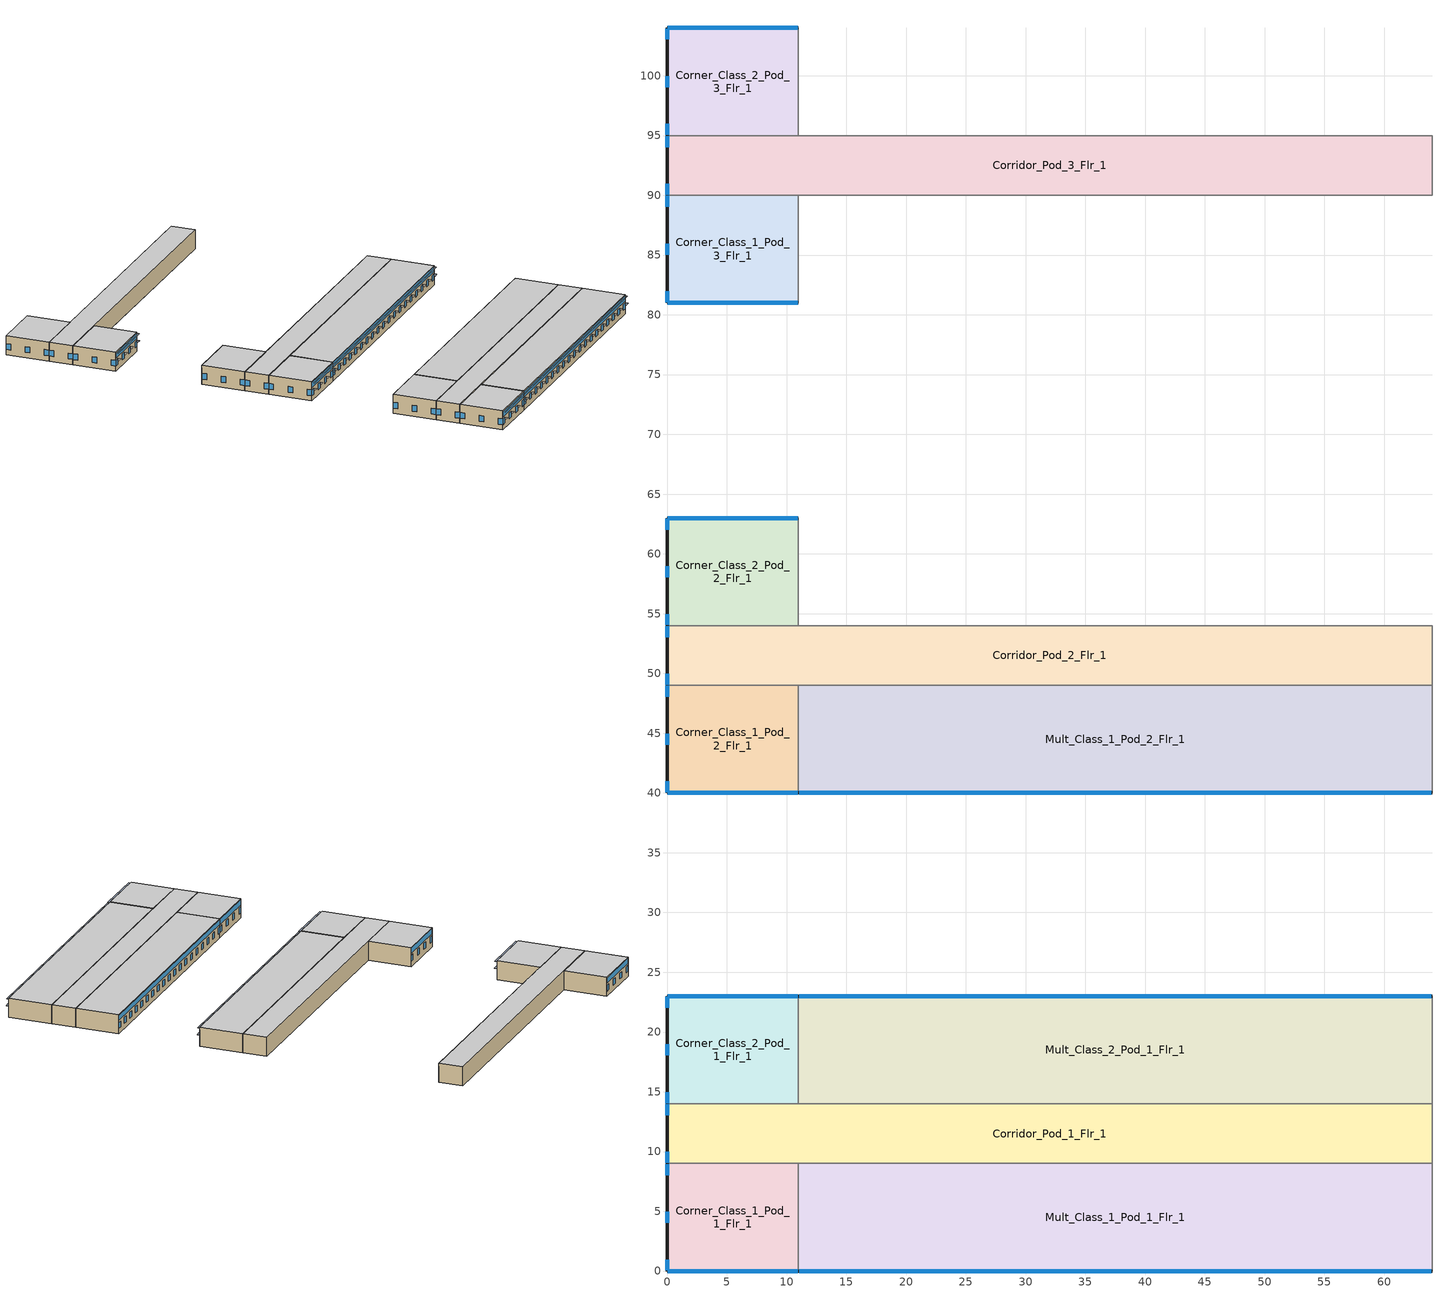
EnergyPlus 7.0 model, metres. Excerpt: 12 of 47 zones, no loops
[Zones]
Corner_Class_1_Pod_1_Flr_1
 floor ground (Unheated - 8in Slab with Carpet_NR_Ext-slab): 0,9 11,9 11,0 0,0 z0
 wall outside (Mass_R-11.4 ci_Ext-wall): 0,9 0,0 11,0 z0:4
 wall to Mult_Class_1_Pod_1_Flr_1 (Standard_Int-Wall): 11,0 11,9 z0:4
 wall to Corridor_Pod_1_Flr_1 (Standard_Int-Wall): 11,9 0,9 z0:4
 window (std_window_UValue_3.237_SHGC_0.390_VT_0.495): 0.05,0 0.96,0 / 3.38,0 4.29,0 / 6.71,0 7.62,0 / 10.04,0 10.95,0 z1.1:2.32
 window (daylight_window_UValue_3.237_SHGC_0.390_VT_0.495): 0.05,0 10.95,0 z2.79:3.8
 window (std_window_UValue_3.237_SHGC_0.390_VT_0.495_west): 0,8.95 0,8.04 / 0,4.96 0,4.04 / 0,0.96 0,0.05 z1.1:2.32
 ceiling to Corner_Class_1_Pod_1_Flr_2 (INT-FLOOR-UNDERSIDE): 0,0 11,0 11,9 0,9 z4
Mult_Class_1_Pod_1_Flr_1
 floor ground (Unheated - 8in Slab with Carpet_NR_Ext-slab): 11,9 64,9 64,0 11,0 z0
 wall outside (Mass_R-11.4 ci_Ext-wall): 11,0 64,0 z0:4
 wall to Lobby_Flr_1 (Standard_Int-Wall): 64,0 64,9 z0:4
 wall to Corridor_Pod_1_Flr_1 (Standard_Int-Wall): 64,9 11,9 z0:4
 window (std_window_UValue_3.237_SHGC_0.390_VT_0.495): 11.05,0 11.96,0 / 13.94,0 14.85,0 / 16.83,0 17.74,0 / 19.71,0 20.63,0 / 22.6,0 23.52,0 / 25.49,0 26.4,0 / 28.38,0 29.29,0 / 31.27,0 32.18,0 / 34.15,0 35.07,0 / 37.04,0 37.96,0 / 39.93,0 40.85,0 / 42.82,0 43.73,0 / 45.71,0 46.62,0 / 48.6,0 49.51,0 / 51.48,0 52.4,0 / 54.37,0 55.29,0 / 57.26,0 58.17,0 / 60.15,0 61.06,0 / 63.04,0 63.95,0 z1.1:2.32
 window (daylight_window_UValue_3.237_SHGC_0.390_VT_0.495): 11.05,0 63.95,0 z2.8:3.8
 ceiling to Mult_Class_1_Pod_1_Flr_2 (INT-FLOOR-UNDERSIDE): 11,0 64,0 64,9 11,9 z4
Corridor_Pod_1_Flr_1
 floor ground (Unheated - 8in Slab with Carpet_NR_Ext-slab): 0,14 64,14 64,9 0,9 z0
 wall outside (Mass_R-11.4 ci_Ext-wall): 0,14 0,9 z0:4
 wall to Lobby_Flr_1 (Standard_Int-Wall): 64,9 64,14 z0:4
 wall to Mult_Class_2_Pod_1_Flr_1 (Standard_Int-Wall): 64,14 11,14 z0:4
 wall to Corner_Class_2_Pod_1_Flr_1 (Standard_Int-Wall): 11,14 0,14 z0:4
 window (std_window_UValue_3.237_SHGC_0.390_VT_0.495_west): 0,13.95 0,13.04 / 0,9.96 0,9.05 z1.1:2.32
 ceiling to Corridor_Pod_1_Flr_2 (INT-FLOOR-UNDERSIDE): 0,9 64,9 64,14 0,14 z4
Corner_Class_2_Pod_1_Flr_1
 floor ground (Unheated - 8in Slab with Carpet_NR_Ext-slab): 0,23 11,23 11,14 0,14 z0
 wall outside (Mass_R-11.4 ci_Ext-wall): 11,23 0,23 0,14 z0:4
 wall to Mult_Class_2_Pod_1_Flr_1 (Standard_Int-Wall): 11,14 11,23 z0:4
 window (std_window_UValue_3.237_SHGC_0.490_VT_0.622): 10.95,23 10.04,23 / 7.62,23 6.71,23 / 4.29,23 3.38,23 / 0.96,23 0.05,23 z1.1:2.32
 window (daylight_window_UValue_3.237_SHGC_0.490_VT_0.622): 10.95,23 0.05,23 z2.79:3.8
 window (std_window_UValue_3.237_SHGC_0.390_VT_0.495_west): 0,22.95 0,22.04 / 0,18.96 0,18.04 / 0,14.96 0,14.05 z1.1:2.32
 ceiling to Corner_Class_2_Pod_1_Flr_2 (INT-FLOOR-UNDERSIDE): 0,14 11,14 11,23 0,23 z4
Mult_Class_2_Pod_1_Flr_1
 floor ground (Unheated - 8in Slab with Carpet_NR_Ext-slab): 11,23 64,23 64,14 11,14 z0
 wall outside (Mass_R-11.4 ci_Ext-wall): 64,23 11,23 z0:4
 wall to Main_Corridor_Flr_1 (Standard_Int-Wall): 64,14 64,23 z0:4
 window (std_window_UValue_3.237_SHGC_0.490_VT_0.622): 63.95,23 63.04,23 / 61.06,23 60.15,23 / 58.17,23 57.26,23 / 55.29,23 54.37,23 / 52.4,23 51.48,23 / 49.51,23 48.6,23 / 46.62,23 45.71,23 / 43.73,23 42.82,23 / 40.85,23 39.93,23 / 37.96,23 37.04,23 / 35.07,23 34.15,23 / 32.18,23 31.27,23 / 29.29,23 28.38,23 / 26.4,23 25.49,23 / 23.52,23 22.6,23 / 20.63,23 19.71,23 / 17.74,23 16.83,23 / 14.85,23 13.94,23 / 11.96,23 11.05,23 z1.1:2.32
 window (daylight_window_UValue_3.237_SHGC_0.490_VT_0.622): 63.95,23 11.05,23 z2.8:3.8
 ceiling to Mult_Class_2_Pod_1_Flr_2 (INT-FLOOR-UNDERSIDE): 11,14 64,14 64,23 11,23 z4
Corner_Class_1_Pod_2_Flr_1
 floor ground (Unheated - 8in Slab with Carpet_NR_Ext-slab): 0,49 11,49 11,40 0,40 z0
 wall outside (Mass_R-11.4 ci_Ext-wall): 0,49 0,40 11,40 z0:4
 wall to Mult_Class_1_Pod_2_Flr_1 (Standard_Int-Wall): 11,40 11,49 z0:4
 wall to Corridor_Pod_2_Flr_1 (Standard_Int-Wall): 11,49 0,49 z0:4
 window (std_window_UValue_3.237_SHGC_0.390_VT_0.495): 0.05,40 0.96,40 / 3.38,40 4.29,40 / 6.71,40 7.62,40 / 10.04,40 10.95,40 z1.1:2.32
 window (daylight_window_UValue_3.237_SHGC_0.390_VT_0.495): 0.05,40 10.95,40 z2.79:3.8
 window (std_window_UValue_3.237_SHGC_0.390_VT_0.495_west): 0,48.95 0,48.04 / 0,44.96 0,44.04 / 0,40.96 0,40.05 z1.1:2.32
 ceiling to Corner_Class_1_Pod_2_Flr_2 (INT-FLOOR-UNDERSIDE): 0,40 11,40 11,49 0,49 z4
Mult_Class_1_Pod_2_Flr_1
 floor ground (Unheated - 8in Slab with Carpet_NR_Ext-slab): 11,49 64,49 64,40 11,40 z0
 wall outside (Mass_R-11.4 ci_Ext-wall): 11,40 64,40 z0:4
 wall to Main_Corridor_Flr_1 (Standard_Int-Wall): 64,40 64,49 z0:4
 wall to Corridor_Pod_2_Flr_1 (Standard_Int-Wall): 64,49 11,49 z0:4
 window (std_window_UValue_3.237_SHGC_0.390_VT_0.495): 11.05,40 11.96,40 / 13.94,40 14.85,40 / 16.83,40 17.74,40 / 19.71,40 20.63,40 / 22.6,40 23.52,40 / 25.49,40 26.4,40 / 28.38,40 29.29,40 / 31.27,40 32.18,40 / 34.15,40 35.07,40 / 37.04,40 37.96,40 / 39.93,40 40.85,40 / 42.82,40 43.73,40 / 45.71,40 46.62,40 / 48.6,40 49.51,40 / 51.48,40 52.4,40 / 54.37,40 55.29,40 / 57.26,40 58.17,40 / 60.15,40 61.06,40 / 63.04,40 63.95,40 z1.1:2.32
 window (daylight_window_UValue_3.237_SHGC_0.390_VT_0.495): 11.05,40 63.95,40 z2.8:3.8
 ceiling to Mult_Class_1_Pod_2_Flr_2 (INT-FLOOR-UNDERSIDE): 11,40 64,40 64,49 11,49 z4
Corridor_Pod_2_Flr_1
 floor ground (Unheated - 8in Slab with Carpet_NR_Ext-slab): 0,54 64,54 64,49 0,49 z0
 wall outside (Mass_R-11.4 ci_Ext-wall): 0,54 0,49 z0:4
 wall to Main_Corridor_Flr_1 (Standard_Int-Wall): 64,49 64,54 z0:4
 wall to Mult_Class_2_Pod_2_Flr_1 (Standard_Int-Wall): 64,54 11,54 z0:4
 wall to Corner_Class_2_Pod_2_Flr_1 (Standard_Int-Wall): 11,54 0,54 z0:4
 window (std_window_UValue_3.237_SHGC_0.390_VT_0.495_west): 0,53.95 0,53.04 / 0,49.96 0,49.05 z1.1:2.32
 ceiling to Corridor_Pod_2_Flr_2 (INT-FLOOR-UNDERSIDE): 0,49 64,49 64,54 0,54 z4
Corner_Class_2_Pod_2_Flr_1
 floor ground (Unheated - 8in Slab with Carpet_NR_Ext-slab): 0,63 11,63 11,54 0,54 z0
 wall outside (Mass_R-11.4 ci_Ext-wall): 11,63 0,63 0,54 z0:4
 wall to Mult_Class_2_Pod_2_Flr_1 (Standard_Int-Wall): 11,54 11,63 z0:4
 window (std_window_UValue_3.237_SHGC_0.490_VT_0.622): 10.95,63 10.04,63 / 7.62,63 6.71,63 / 4.29,63 3.38,63 / 0.96,63 0.05,63 z1.1:2.32
 window (daylight_window_UValue_3.237_SHGC_0.490_VT_0.622): 10.95,63 0.05,63 z2.79:3.8
 window (std_window_UValue_3.237_SHGC_0.390_VT_0.495_west): 0,62.95 0,62.04 / 0,58.96 0,58.04 / 0,54.96 0,54.05 z1.1:2.32
 ceiling to Corner_Class_2_Pod_2_Flr_2 (INT-FLOOR-UNDERSIDE): 0,54 11,54 11,63 0,63 z4
Corner_Class_1_Pod_3_Flr_1
 floor ground (Unheated - 8in Slab with Carpet_NR_Ext-slab): 0,90 11,90 11,81 0,81 z0
 wall outside (Mass_R-11.4 ci_Ext-wall): 0,90 0,81 11,81 z0:4
 wall to Mult_Class_1_Pod_3_Flr_1 (Standard_Int-Wall): 11,81 11,90 z0:4
 wall to Corridor_Pod_3_Flr_1 (Standard_Int-Wall): 11,90 0,90 z0:4
 window (std_window_UValue_3.237_SHGC_0.390_VT_0.495): 0.05,81 0.96,81 / 3.38,81 4.29,81 / 6.71,81 7.62,81 / 10.04,81 10.95,81 z1.1:2.32
 window (daylight_window_UValue_3.237_SHGC_0.390_VT_0.495): 0.05,81 10.95,81 z2.79:3.8
 window (std_window_UValue_3.237_SHGC_0.390_VT_0.495_west): 0,89.95 0,89.04 / 0,85.96 0,85.04 / 0,81.96 0,81.05 z1.1:2.32
 ceiling to Corner_Class_1_Pod_3_Flr_2 (INT-FLOOR-UNDERSIDE): 0,81 11,81 11,90 0,90 z4
Corridor_Pod_3_Flr_1
 floor ground (Unheated - 8in Slab with Carpet_NR_Ext-slab): 0,95 64,95 64,90 0,90 z0
 wall outside (Mass_R-11.4 ci_Ext-wall): 0,95 0,90 z0:4
 wall to Mult_Class_1_Pod_3_Flr_1 (Standard_Int-Wall): 11,90 64,90 z0:4
 wall to Bathrooms_Flr_1 (Standard_Int-Wall): 64,90 64,95 z0:4
 wall to Mult_Class_2_Pod_3_Flr_1 (Standard_Int-Wall): 64,95 11,95 z0:4
 wall to Corner_Class_2_Pod_3_Flr_1 (Standard_Int-Wall): 11,95 0,95 z0:4
 window (std_window_UValue_3.237_SHGC_0.390_VT_0.495_west): 0,94.95 0,94.04 / 0,90.96 0,90.05 z1.1:2.32
 ceiling to Corridor_Pod_3_Flr_2 (INT-FLOOR-UNDERSIDE): 0,90 64,90 64,95 0,95 z4
Corner_Class_2_Pod_3_Flr_1
 floor ground (Unheated - 8in Slab with Carpet_NR_Ext-slab): 0,104 11,104 11,95 0,95 z0
 wall outside (Mass_R-11.4 ci_Ext-wall): 11,104 0,104 0,95 z0:4
 wall to Mult_Class_2_Pod_3_Flr_1 (Standard_Int-Wall): 11,95 11,104 z0:4
 window (std_window_UValue_3.237_SHGC_0.490_VT_0.622): 10.95,104 10.04,104 / 7.62,104 6.71,104 / 4.29,104 3.38,104 / 0.96,104 0.05,104 z1.1:2.32
 window (daylight_window_UValue_3.237_SHGC_0.490_VT_0.622): 10.95,104 0.05,104 z2.79:3.8
 window (std_window_UValue_3.237_SHGC_0.390_VT_0.495_west): 0,103.95 0,103.04 / 0,99.96 0,99.04 / 0,95.96 0,95.05 z1.1:2.32
 ceiling to Corner_Class_2_Pod_3_Flr_2 (INT-FLOOR-UNDERSIDE): 0,95 11,95 11,104 0,104 z4
shading: 0.05,-0.61 0.05,0 0.96,0 0.96,-0.61 z2.32; 3.38,-0.61 3.38,0 4.29,0 4.29,-0.61 z2.32; 6.71,-0.61 6.71,0 7.62,0 7.62,-0.61 z2.32; 10.04,-0.61 10.04,0 10.95,0 10.95,-0.61 z2.32; 0.05,-0.5 0.05,0 10.95,0 10.95,-0.5 z3.8; 11.05,-0.61 11.05,0 11.96,0 11.96,-0.61 z2.32; 13.94,-0.61 13.94,0 14.85,0 14.85,-0.61 z2.32; 16.83,-0.61 16.83,0 17.74,0 17.74,-0.61 z2.32; 19.71,-0.61 19.71,0 20.63,0 20.63,-0.61 z2.32; 22.6,-0.61 22.6,0 23.52,0 23.52,-0.61 z2.32; 25.49,-0.61 25.49,0 26.4,0 26.4,-0.61 z2.32; 28.38,-0.61 28.38,0 29.29,0 29.29,-0.61 z2.32; 31.27,-0.61 31.27,0 32.18,0 32.18,-0.61 z2.32; 34.15,-0.61 34.15,0 35.07,0 35.07,-0.61 z2.32; 37.04,-0.61 37.04,0 37.96,0 37.96,-0.61 z2.32; 39.93,-0.61 39.93,0 40.85,0 40.85,-0.61 z2.32; 42.82,-0.61 42.82,0 43.73,0 43.73,-0.61 z2.32; 45.71,-0.61 45.71,0 46.62,0 46.62,-0.61 z2.32; 48.6,-0.61 48.6,0 49.51,0 49.51,-0.61 z2.32; 51.48,-0.61 51.48,0 52.4,0 52.4,-0.61 z2.32; 54.37,-0.61 54.37,0 55.29,0 55.29,-0.61 z2.32; 57.26,-0.61 57.26,0 58.17,0 58.17,-0.61 z2.32; 60.15,-0.61 60.15,0 61.06,0 61.06,-0.61 z2.32; 63.04,-0.61 63.04,0 63.95,0 63.95,-0.61 z2.32; 11.05,-0.5 11.05,0 63.95,0 63.95,-0.5 z3.8; 0.05,39.39 0.05,40 0.96,40 0.96,39.39 z2.32; 3.38,39.39 3.38,40 4.29,40 4.29,39.39 z2.32; 6.71,39.39 6.71,40 7.62,40 7.62,39.39 z2.32; 10.04,39.39 10.04,40 10.95,40 10.95,39.39 z2.32; 0.05,39.5 0.05,40 10.95,40 10.95,39.5 z3.8; 11.05,39.39 11.05,40 11.96,40 11.96,39.39 z2.32; 13.94,39.39 13.94,40 14.85,40 14.85,39.39 z2.32; 16.83,39.39 16.83,40 17.74,40 17.74,39.39 z2.32; 19.71,39.39 19.71,40 20.63,40 20.63,39.39 z2.32; 22.6,39.39 22.6,40 23.52,40 23.52,39.39 z2.32; 25.49,39.39 25.49,40 26.4,40 26.4,39.39 z2.32; 28.38,39.39 28.38,40 29.29,40 29.29,39.39 z2.32; 31.27,39.39 31.27,40 32.18,40 32.18,39.39 z2.32; 34.15,39.39 34.15,40 35.07,40 35.07,39.39 z2.32; 37.04,39.39 37.04,40 37.96,40 37.96,39.39 z2.32; 39.93,39.39 39.93,40 40.85,40 40.85,39.39 z2.32; 42.82,39.39 42.82,40 43.73,40 43.73,39.39 z2.32; 45.71,39.39 45.71,40 46.62,40 46.62,39.39 z2.32; 48.6,39.39 48.6,40 49.51,40 49.51,39.39 z2.32; 51.48,39.39 51.48,40 52.4,40 52.4,39.39 z2.32; 54.37,39.39 54.37,40 55.29,40 55.29,39.39 z2.32; 57.26,39.39 57.26,40 58.17,40 58.17,39.39 z2.32; 60.15,39.39 60.15,40 61.06,40 61.06,39.39 z2.32; 63.04,39.39 63.04,40 63.95,40 63.95,39.39 z2.32; 11.05,39.5 11.05,40 63.95,40 63.95,39.5 z3.8; 0.05,80.39 0.05,81 0.96,81 0.96,80.39 z2.32; 3.38,80.39 3.38,81 4.29,81 4.29,80.39 z2.32; 6.71,80.39 6.71,81 7.62,81 7.62,80.39 z2.32; 10.04,80.39 10.04,81 10.95,81 10.95,80.39 z2.32; 0.05,80.5 0.05,81 10.95,81 10.95,80.5 z3.8
[Building]
Secondary School Low-Energy Heat Pump: North Axis=0; Terrain=City; Loads Convergence Tolerance Value=0.04; Temperature Convergence Tolerance Value=0.2; Solar Distribution=FullExterior; Maximum Number of Warmup Days=25; Minimum Number of Warmup Days=6
[Site:Location]
USA CA-SAN FRANCISCO: Latitude {deg}=37.62; Longitude {deg}=-122.37; Time Zone {hr}=-8; Elevation {m}=5
[Site:GroundTemperature:BuildingSurface]
19.905, 19.922, 19.91, 19.932, 19.949, 20.038, 20.327, 20.062, 20.443, 20.088, 19.986, 19.948
[Site:WaterMainsTemperature]
Calculation Method=CORRELATION; Annual Average Outdoor Air Temperature {C}=13.08; Maximum Difference In Monthly Average Outdoor Air Temperatures {deltaC}=8
[SizingPeriod:DesignDay] Barometric Pressure {Pa}=101265; Rain {0-no,1-yes}=0; Snow on ground {0-no,1-yes}=0; Day of Month=21; Daylight Savings Time Indicator=0; Humidity Indicating Type=WetBulb
Name | Maximum Dry-Bulb Temperature {C} | Daily Temp Range {C} | Humidity Indicating Conditions at Maximum Dry-Bulb | Wind Speed {m/s} design conditions vs. traditional 6.71 m/s (15 mph) | Wind Direction {Degrees; N=0, S=180} | Clearness {0.0 to 1.1} | Month | Day Type | Wind Speed {m/s} design conditions vs. traditional 3.35 m/s (7mph)
SAN_FRANCISCO Ann Htg 99.6% Condns DB | 3.2 | 0 | 3.2 | 2.4 | 140 | 0 | 1 | WinterDesignDay
SAN_FRANCISCO Ann Clg .4% Condns DB=>MWB | 28.3 | 9 | 17.2 |  | 310 | 1 | 9 | SummerDesignDay | 5.8
SAN_FRANCISCO Ann Clg .4% Condns WB=>MDB | 25.7 | 9 | 18.4 |  | 310 | 1 | 9 | SummerDesignDay | 5.8
[WindowMaterial:SimpleGlazingSystem] U-Factor=1.931
Name | Solar Heat Gain Coefficient | Visible Transmittance
SOUTH | 0.75 | 0.75
NORTH | 0.62 | 0.62
WEST | 0.25 | 0.25
[Material] Thermal Absorptance=0.9
Name | Roughness | Thickness | Conductivity | Density | Specific Heat | Solar Absorptance | Visible Absorptance | Thickness {m} | Conductivity {W/m-K} | Density {kg/m3} | Specific Heat {J/kg-K}
GP01 1/2 GYPSUM | Smooth | 0.0127 | 0.16 | 800 | 1090 | 0.7 | 0.5
1IN Stucco | Smooth | 0.0253 | 0.6918 | 1858 | 837 | 0.92 | 0.92
8IN Concrete HW | MediumRough | 0.2033 | 1.7296 | 2243 | 837 | 0.65 | 0.65
Wall Insulation [8] | MediumRough | 0.0679 | 0.0432 | 91 | 837 | 0.5 | 0.5
1/2IN Gypsum | Smooth | 0.0127 | 0.16 | 784.9 | 830 | 0.92 | 0.92
MAT-CC05 8 HW CONCRETE | Rough | 0.2032 | 1.311 | 2240 | 836.8 | 0.7 | 0.7
Std Wood 6inch | MediumSmooth |  |  |  |  | 0.7 | 0.7 | 0.15 | 0.12 | 540 | 1210
Std MAT-CC05 4 MW CONCRETE | Rough |  |  |  |  | 0.7 | 0.2 | 0.1 | 0.858 | 1968 | 836.8
[Material:NoMass] Roughness=VeryRough; Thermal Absorptance=0.9; Solar Absorptance=0.7; Visible Absorptance=0.8
Name | Thermal Resistance {(m2-K)/W} | Thermal Resistance {m2-K/W}
CP02 CARPET PAD | 0.2165
Std CP02 CARPET PAD |  | 0.21648
[Construction]
std_window_UValue_3.237_SHGC_0.390_VT_0.495; daylight_window_UValue_3.237_SHGC_0.390_VT_0.495: SOUTH
std_window_UValue_3.237_SHGC_0.490_VT_0.622; daylight_window_UValue_3.237_SHGC_0.490_VT_0.622: NORTH
std_window_UValue_3.237_SHGC_0.390_VT_0.495_west: WEST
Standard_Int-Wall: GP01 1/2 GYPSUM, GP01 1/2 GYPSUM
Mass_R-11.4 ci_Ext-wall: 1IN Stucco, 8IN Concrete HW, Wall Insulation [8], 1/2IN Gypsum
Unheated - 8in Slab with Carpet_NR_Ext-slab: MAT-CC05 8 HW CONCRETE, CP02 CARPET PAD
InteriorFurnishings: Std Wood 6inch
INT-FLOOR-UNDERSIDE: Std CP02 CARPET PAD, Std MAT-CC05 4 MW CONCRETE
[Zone] Type=1; Multiplier=1; Ceiling Height {m}=4; Floor Area {m2}=AutoCalculate; Part of Total Floor Area=Yes
Name | Volume {m3}
Corner_Class_1_Pod_1_Flr_1; Corner_Class_2_Pod_1_Flr_1; Corner_Class_1_Pod_2_Flr_1; Corner_Class_2_Pod_2_Flr_1; Corner_Class_1_Pod_3_Flr_1; Corner_Class_2_Pod_3_Flr_1 | 396
Mult_Class_1_Pod_1_Flr_1; Mult_Class_2_Pod_1_Flr_1; Mult_Class_1_Pod_2_Flr_1 | 1908
Corridor_Pod_1_Flr_1; Corridor_Pod_2_Flr_1; Corridor_Pod_3_Flr_1 | 1280
[InternalMass] Construction=InteriorFurnishings
Name | Zone | Surface Area
Corner_Class_1_Pod_1_Flr_1 Internal Mass | Corner_Class_1_Pod_1_Flr_1 | 198
Mult_Class_1_Pod_1_Flr_1 Internal Mass | Mult_Class_1_Pod_1_Flr_1 | 954
Corridor_Pod_1_Flr_1 Internal Mass | Corridor_Pod_1_Flr_1 | 640
Corner_Class_2_Pod_1_Flr_1 Internal Mass | Corner_Class_2_Pod_1_Flr_1 | 198
Mult_Class_2_Pod_1_Flr_1 Internal Mass | Mult_Class_2_Pod_1_Flr_1 | 954
Corner_Class_1_Pod_2_Flr_1 Internal Mass | Corner_Class_1_Pod_2_Flr_1 | 198
Mult_Class_1_Pod_2_Flr_1 Internal Mass | Mult_Class_1_Pod_2_Flr_1 | 954
Corridor_Pod_2_Flr_1 Internal Mass | Corridor_Pod_2_Flr_1 | 640
Corner_Class_2_Pod_2_Flr_1 Internal Mass | Corner_Class_2_Pod_2_Flr_1 | 198
Corner_Class_1_Pod_3_Flr_1 Internal Mass | Corner_Class_1_Pod_3_Flr_1 | 198
Corridor_Pod_3_Flr_1 Internal Mass | Corridor_Pod_3_Flr_1 | 640
Corner_Class_2_Pod_3_Flr_1 Internal Mass | Corner_Class_2_Pod_3_Flr_1 | 198
[ZoneInfiltration:DesignFlowRate] Schedule=INFIL_SCH; Design Volume Flow Rate Calculation Method=Flow/ExteriorWallArea; Flow per Exterior Surface Area {m3/s/m2}=0.000302; Constant Term Coefficient=1; Temperature Term Coefficient=0; Velocity Term Coefficient=0; Velocity Squared Term Coefficient=0
Name | Zone
Corner_Class_1_Pod_1_Flr_1_Infiltration | Corner_Class_1_Pod_1_Flr_1
Mult_Class_1_Pod_1_Flr_1_Infiltration | Mult_Class_1_Pod_1_Flr_1
Corridor_Pod_1_Flr_1_Infiltration | Corridor_Pod_1_Flr_1
Corner_Class_2_Pod_1_Flr_1_Infiltration | Corner_Class_2_Pod_1_Flr_1
Mult_Class_2_Pod_1_Flr_1_Infiltration | Mult_Class_2_Pod_1_Flr_1
Corner_Class_1_Pod_2_Flr_1_Infiltration | Corner_Class_1_Pod_2_Flr_1
Mult_Class_1_Pod_2_Flr_1_Infiltration | Mult_Class_1_Pod_2_Flr_1
Corridor_Pod_2_Flr_1_Infiltration | Corridor_Pod_2_Flr_1
Corner_Class_2_Pod_2_Flr_1_Infiltration | Corner_Class_2_Pod_2_Flr_1
Corner_Class_1_Pod_3_Flr_1_Infiltration | Corner_Class_1_Pod_3_Flr_1
Corridor_Pod_3_Flr_1_Infiltration | Corridor_Pod_3_Flr_1
Corner_Class_2_Pod_3_Flr_1_Infiltration | Corner_Class_2_Pod_3_Flr_1
[People] Schedule=Bldg_Occ_Sch; Number of People Calculation Method=People; Fraction Radiant=0.3; User Specified Sensible Fraction=AUTOCALCULATE; Activity Level Schedule=ACTIVITY_SCH; Carbon Dioxide Generation Rate {m3/s-W}=3.82E-8; Enable ASHRAE 55 Comfort Warnings=No; MRT Calculation=ZoneAveraged; Work Efficiency Schedule=WORK_EFF_SCH; Clothing Schedule=CLOTHING_SCH; Air Velocity Schedule=AIR_VELO_SCH; Thermal Comfort Report=FANGER
Name | Zone | Number of People
Corner_Class_1_Pod_1_Flr_1 People | Corner_Class_1_Pod_1_Flr_1 | 34.65
Mult_Class_1_Pod_1_Flr_1 People | Mult_Class_1_Pod_1_Flr_1 | 166.95
Corner_Class_2_Pod_1_Flr_1 People | Corner_Class_2_Pod_1_Flr_1 | 34.65
Mult_Class_2_Pod_1_Flr_1 People | Mult_Class_2_Pod_1_Flr_1 | 166.95
Corner_Class_1_Pod_2_Flr_1 People | Corner_Class_1_Pod_2_Flr_1 | 34.65
Mult_Class_1_Pod_2_Flr_1 People | Mult_Class_1_Pod_2_Flr_1 | 166.95
Corner_Class_2_Pod_2_Flr_1 People | Corner_Class_2_Pod_2_Flr_1 | 34.65
Corner_Class_1_Pod_3_Flr_1 People | Corner_Class_1_Pod_3_Flr_1 | 34.65
Corner_Class_2_Pod_3_Flr_1 People | Corner_Class_2_Pod_3_Flr_1 | 34.65
[Lights] Design Level Calculation Method=LightingLevel; Return Air Fraction=0; Fraction Radiant=0.37; Fraction Visible=0.2; Fraction Replaceable=1; Return Air Fraction is Calculated from Plenum Temperature=No
Name | Zone | Schedule | Design Level {W}
Corner_Class_1_Pod_1_Flr_1_Lights | Corner_Class_1_Pod_1_Flr_1 | Corner_Class_1_Pod_1_Flr_1_South_Class | 852.39
Mult_Class_1_Pod_1_Flr_1_Lights | Mult_Class_1_Pod_1_Flr_1 | Mult_Class_1_Pod_1_Flr_1_South_Class | 4106.97
Corridor_Pod_1_Flr_1_Lights | Corridor_Pod_1_Flr_1 | Bldg_Light_Sch | 1379.2
Corner_Class_2_Pod_1_Flr_1_Lights | Corner_Class_2_Pod_1_Flr_1 | Corner_Class_2_Pod_1_Flr_1_North_Class | 852.39
Mult_Class_2_Pod_1_Flr_1_Lights | Mult_Class_2_Pod_1_Flr_1 | Mult_Class_2_Pod_1_Flr_1_North_Class | 4106.97
Corner_Class_1_Pod_2_Flr_1_Lights | Corner_Class_1_Pod_2_Flr_1 | Corner_Class_1_Pod_2_Flr_1_South_Class | 852.39
Mult_Class_1_Pod_2_Flr_1_Lights | Mult_Class_1_Pod_2_Flr_1 | Mult_Class_1_Pod_2_Flr_1_South_Class | 4106.97
Corridor_Pod_2_Flr_1_Lights | Corridor_Pod_2_Flr_1 | Bldg_Light_Sch | 1379.2
Corner_Class_2_Pod_2_Flr_1_Lights | Corner_Class_2_Pod_2_Flr_1 | Corner_Class_2_Pod_2_Flr_1_North_Class | 852.39
Corner_Class_1_Pod_3_Flr_1_Lights | Corner_Class_1_Pod_3_Flr_1 | Corner_Class_1_Pod_3_Flr_1_South_Class | 852.39
Corridor_Pod_3_Flr_1_Lights | Corridor_Pod_3_Flr_1 | Bldg_Light_Sch | 1379.2
Corner_Class_2_Pod_3_Flr_1_Lights | Corner_Class_2_Pod_3_Flr_1 | Corner_Class_2_Pod_3_Flr_1_North_Class | 852.39
[ElectricEquipment] Schedule=Bldg_Equip_Sch; Design Level Calculation Method=EquipmentLevel; Fraction Latent=0; Fraction Radiant=0.5; Fraction Lost=0
Name | Zone | Design Level {W}
Corner_Class_1_Pod_1_Flr_1_PlugMisc_Equip | Corner_Class_1_Pod_1_Flr_1 | 575.19
Mult_Class_1_Pod_1_Flr_1_PlugMisc_Equip | Mult_Class_1_Pod_1_Flr_1 | 2771.37
Corridor_Pod_1_Flr_1_PlugMisc_Equip | Corridor_Pod_1_Flr_1 | 412.8
Corner_Class_2_Pod_1_Flr_1_PlugMisc_Equip | Corner_Class_2_Pod_1_Flr_1 | 575.19
Mult_Class_2_Pod_1_Flr_1_PlugMisc_Equip | Mult_Class_2_Pod_1_Flr_1 | 2771.37
Corner_Class_1_Pod_2_Flr_1_PlugMisc_Equip | Corner_Class_1_Pod_2_Flr_1 | 575.19
Mult_Class_1_Pod_2_Flr_1_PlugMisc_Equip | Mult_Class_1_Pod_2_Flr_1 | 2771.37
Corridor_Pod_2_Flr_1_PlugMisc_Equip | Corridor_Pod_2_Flr_1 | 412.8
Corner_Class_2_Pod_2_Flr_1_PlugMisc_Equip | Corner_Class_2_Pod_2_Flr_1 | 575.19
Corner_Class_1_Pod_3_Flr_1_PlugMisc_Equip | Corner_Class_1_Pod_3_Flr_1 | 575.19
Corridor_Pod_3_Flr_1_PlugMisc_Equip | Corridor_Pod_3_Flr_1 | 412.8
Corner_Class_2_Pod_3_Flr_1_PlugMisc_Equip | Corner_Class_2_Pod_3_Flr_1 | 575.19
[SetpointManager:MixedAir] Control Variable {Temperature}=Temperature
Name | Setpoint Node or NodeList
PSZ-AC_1:5_CoolC 2 SAT Manager | PSZ-AC_1:5_CoolC 2-PSZ-AC_1:5_FanNode
PSZ-AC_2:6_CoolC 2 SAT Manager | PSZ-AC_2:6_CoolC 2-PSZ-AC_2:6_FanNode
PSZ-AC_3:7_CoolC 2 SAT Manager | PSZ-AC_3:7_CoolC 2-PSZ-AC_3:7_FanNode
PSZ-AC_4:8_CoolC 2 SAT Manager | PSZ-AC_4:8_CoolC 2-PSZ-AC_4:8_FanNode
PSZ-AC_5:9_CoolC 2 SAT Manager | PSZ-AC_5:9_CoolC 2-PSZ-AC_5:9_FanNode
[AvailabilityManager:NightCycle] Availability Schedule=Always_On; Fan Schedule=HVACOperationSchd; Control Type {CycleOnAny | CycleOnControlZone | CycleOnAnyZoneFansOnly}=CycleOnAny; Thermostat Tolerance {delta C}=1; Cycling Run Time {s}=1800
PSZ-AC_1:5 Availability Manager; PSZ-AC_2:6 Availability Manager; PSZ-AC_3:7 Availability Manager; PSZ-AC_4:8 Availability Manager; PSZ-AC_5:9 Availability Manager
[GroundHeatExchanger:Vertical]
CondenserLoop Ground Source Heat Exchanger: Maximum Flow Rate {m3/s}=0.097; Number of Bore Holes=280; Bore Hole Length {m}=91.44; Bore Hole Radius {m}=0.1524; Ground Thermal Conductivity {W/m-K}=1.731; Ground Thermal Heat Capacity {J/m3-K}=2.16e+06; Ground Temperature {C}=10.6; Design Flow Rate {m3/s}=0.097; Grout Thermal Conductivity {W/m-K}=0.7443; Pipe Thermal Conductivity {W/m-K}=0.3895; Pipe Out Diameter {m}=0.03675; U-Tube Distance {m}=0.0189; Pipe Thickness {m}=0.005; Maximum Length of Simulation=1; G-Function Reference Ratio=0.00167; Number of Data Pairs of the G Function=76; G-Function Ln(T/Ts) Value 1=-15.1673; G-Function G Value 1=-2.01617; G-Function Ln(T/Ts) Value 2=-15.0312; G-Function G Value 2=-1.97863; G-Function Ln(T/Ts) Value 3=-14.8951; G-Function G Value 3=-1.93849; G-Function Ln(T/Ts) Value 4=-14.7591; G-Function G Value 4=-1.89552; G-Function Ln(T/Ts) Value 5=-14.623; G-Function G Value 5=-1.84949; G-Function Ln(T/Ts) Value 6=-14.4869; G-Function G Value 6=-1.80024; G-Function Ln(T/Ts) Value 7=-14.3509; G-Function G Value 7=-1.74763; G-Function Ln(T/Ts) Value 8=-14.2148; G-Function G Value 8=-1.69151; G-Function Ln(T/Ts) Value 9=-14.0787; G-Function G Value 9=-1.63179; G-Function Ln(T/Ts) Value 10=-13.9427; G-Function G Value 10=-1.5684; G-Function Ln(T/Ts) Value 11=-13.8066; G-Function G Value 11=-1.50129; G-Function Ln(T/Ts) Value 12=-13.6705; G-Function G Value 12=-1.43042; G-Function Ln(T/Ts) Value 13=-13.5345; G-Function G Value 13=-1.35581; G-Function Ln(T/Ts) Value 14=-13.3984; G-Function G Value 14=-1.27749; G-Function Ln(T/Ts) Value 15=-13.2623; G-Function G Value 15=-1.19552; G-Function Ln(T/Ts) Value 16=-13.1263; G-Function G Value 16=-1.10999; G-Function Ln(T/Ts) Value 17=-12.9902; G-Function G Value 17=-1.02103; G-Function Ln(T/Ts) Value 18=-12.8541; G-Function G Value 18=-0.928782; G-Function Ln(T/Ts) Value 19=-12.7181; G-Function G Value 19=-0.833431; G-Function Ln(T/Ts) Value 20=-12.582; G-Function G Value 20=-0.735192; G-Function Ln(T/Ts) Value 21=-12.4459; G-Function G Value 21=-0.634321; G-Function Ln(T/Ts) Value 22=-12.3099; G-Function G Value 22=-0.531109; G-Function Ln(T/Ts) Value 23=-12.1738; G-Function G Value 23=-0.425889; G-Function Ln(T/Ts) Value 24=-12.0377; G-Function G Value 24=-0.319033; G-Function Ln(T/Ts) Value 25=-11.9017; G-Function G Value 25=-0.210948; G-Function Ln(T/Ts) Value 26=-11.7656; G-Function G Value 26=-0.102069; G-Function Ln(T/Ts) Value 27=-11.6295; G-Function G Value 27=0.00715032; G-Function Ln(T/Ts) Value 28=-11.4935; G-Function G Value 28=0.116253; G-Function Ln(T/Ts) Value 29=-11.3574; G-Function G Value 29=0.224791; G-Function Ln(T/Ts) Value 30=-11.2213; G-Function G Value 30=0.332344; G-Function Ln(T/Ts) Value 31=-11.0853; G-Function G Value 31=0.438531; G-Function Ln(T/Ts) Value 32=-10.9492; G-Function G Value 32=0.543027; G-Function Ln(T/Ts) Value 33=-10.8131; G-Function G Value 33=0.645568; G-Function Ln(T/Ts) Value 34=-10.6771; G-Function G Value 34=0.745956; G-Function Ln(T/Ts) Value 35=-10.541; G-Function G Value 35=0.844066; G-Function Ln(T/Ts) Value 36=-10.4049; G-Function G Value 36=0.939837; G-Function Ln(T/Ts) Value 37=-10.2689; G-Function G Value 37=1.03327; G-Function Ln(T/Ts) Value 38=-10.1328; G-Function G Value 38=1.12441; G-Function Ln(T/Ts) Value 39=-9.99674; G-Function G Value 39=1.21335; G-Function Ln(T/Ts) Value 40=-9.86067; G-Function G Value 40=1.30022; G-Function Ln(T/Ts) Value 41=-9.7246; G-Function G Value 41=1.38515; G-Function Ln(T/Ts) Value 42=-9.58854; G-Function G Value 42=1.46829; G-Function Ln(T/Ts) Value 43=-9.45247; G-Function G Value 43=1.5498; G-Function Ln(T/Ts) Value 44=-9.3164; G-Function G Value 44=1.62984; G-Function Ln(T/Ts) Value 45=-9.18033; G-Function G Value 45=1.70854; G-Function Ln(T/Ts) Value 46=-9.04427; G-Function G Value 46=1.78606; G-Function Ln(T/Ts) Value 47=-8.9082; G-Function G Value 47=1.8625; G-Function Ln(T/Ts) Value 48=-8.77213; G-Function G Value 48=1.938; G-Function Ln(T/Ts) Value 49=-8.63607; G-Function G Value 49=2.01266; G-Function Ln(T/Ts) Value 50=-8.5; G-Function G Value 50=2.16817; G-Function Ln(T/Ts) Value 51=-7.8; G-Function G Value 51=2.5067; G-Function Ln(T/Ts) Value 52=-7.2; G-Function G Value 52=2.80345; G-Function Ln(T/Ts) Value 53=-6.5; G-Function G Value 53=3.16326; G-Function Ln(T/Ts) Value 54=-5.9; G-Function G Value 54=3.54427; G-Function Ln(T/Ts) Value 55=-5.2; G-Function G Value 55=4.26622; G-Function Ln(T/Ts) Value 56=-4.5; G-Function G Value 56=5.62104; G-Function Ln(T/Ts) Value 57=-3.963; G-Function G Value 57=7.26046; G-Function Ln(T/Ts) Value 58=-3.27; G-Function G Value 58=11.1078; G-Function Ln(T/Ts) Value 59=-2.864; G-Function G Value 59=14.5375; G-Function Ln(T/Ts) Value 60=-2.577; G-Function G Value 60=17.64; G-Function Ln(T/Ts) Value 61=-2.171; G-Function G Value 61=23.0836; G-Function Ln(T/Ts) Value 62=-1.884; G-Function G Value 62=27.7675; G-Function Ln(T/Ts) Value 63=-1.191; G-Function G Value 63=41.464; G-Function Ln(T/Ts) Value 64=-0.497; G-Function G Value 64=57.5143; G-Function Ln(T/Ts) Value 65=-0.274; G-Function G Value 65=62.5047; G-Function Ln(T/Ts) Value 66=-0.051; G-Function G Value 66=67.2609; G-Function Ln(T/Ts) Value 67=0.196; G-Function G Value 67=72.0593; G-Function Ln(T/Ts) Value 68=0.419; G-Function G Value 68=75.9171; G-Function Ln(T/Ts) Value 69=0.642; G-Function G Value 69=79.2602; G-Function Ln(T/Ts) Value 70=0.873; G-Function G Value 70=82.1725; G-Function Ln(T/Ts) Value 71=1.112; G-Function G Value 71=84.6162; G-Function Ln(T/Ts) Value 72=1.335; G-Function G Value 72=86.4523; G-Function Ln(T/Ts) Value 73=1.679; G-Function G Value 73=88.4817; G-Function Ln(T/Ts) Value 74=2.028; G-Function G Value 74=89.8299; G-Function Ln(T/Ts) Value 75=2.275; G-Function G Value 75=90.4838; G-Function Ln(T/Ts) Value 76=3.003; G-Function G Value 76=91.607
[Exterior:Lights]
Exterior Facade Lighting: Schedule=Ext_Light_Sch; Design Level=18979.8; Control Option=AstronomicalClock
[Schedule:Compact]
Bldg_Light_Sch: Fraction, Through: 6/30, For: Weekdays, Until: 06:00, 0.2, Until: 07:00, 0.4, Until: 16:00, 0.9, Until: 19:00, 0.7, Until: 21:00, 0.5, Until: 24:00, 0.2, For: SummerDesignDay, Until: 24:00, 1, For: WinterDesignDay, Until: 24:00, 0, For: AllOtherDays, Until: 24:00, 0.2, Through: 9/1, For: Weekdays, Until: 08:00, 0.2, Until: 14:00, 0.5, Until: 24:00, 0.2, For: SummerDesignDay, Until: 24:00, 1, For: WinterDesignDay, Until: 24:00, 0, For: AllOtherDays, Until: 24:00, 0.2, Through: 12/31, For: Weekdays, Until: 06:00, 0.2, Until: 07:00, 0.4, Until: 16:00, 0.9, Until: 19:00, 0.7, Until: 21:00, 0.5, Until: 24:00, 0.2, For: SummerDesignDay, Until: 24:00, 1, For: WinterDesignDay, Until: 24:00, 0, For: AllOtherDays, Until: 24:00, 0.2
Bldg_Occ_Sch: Fraction, Through: 6/30, For: Weekdays, Until: 08:00, 0, Until: 09:00, 0.5, Until: 11:00, 0.45, Until: 13:00, 0.2, Until: 14:00, 0.45, Until: 17:00, 0.05, Until: 24:00, 0, For: SummerDesignDay, Until: 24:00, 1, For: AllOtherDays, Until: 24:00, 0, Through: 9/1, For: Weekdays, Until: 09:00, 0, Until: 13:00, 0.05, Until: 24:00, 0, For: SummerDesignDay, Until: 24:00, 1, For: AllOtherDays, Until: 24:00, 0, Through: 12/31, For: Weekdays, Until: 08:00, 0, Until: 09:00, 0.5, Until: 11:00, 0.45, Until: 13:00, 0.2, Until: 14:00, 0.45, Until: 17:00, 0.05, Until: 24:00, 0, For: SummerDesignDay, Until: 24:00, 1, For: AllOtherDays, Until: 24:00, 0
Infil_Sch: Fraction, Through: 6/30, For: WinterDesignDay SummerDesignDay, Until: 24:00, 1, For: Weekdays, Until: 06:00, 0.5, Until: 18:00, 1, Until: 24:00, 0.5, For: AllOtherDays, Until: 24:00, 0.5, Through: 9/1, For: WinterDesignDay SummerDesignDay, Until: 24:00, 1, For: Weekdays, Until: 08:00, 0.5, Until: 13:00, 1, Until: 24:00, 0.5, For: AllOtherDays, Until: 24:00, 0.5, Through: 12/31, For: WinterDesignDay SummerDesignDay, Until: 24:00, 1, For: Weekdays, Until: 06:00, 0.5, Until: 18:00, 1, Until: 24:00, 0.5, For: AllOtherDays, Until: 24:00, 0.5
Always_On; HvacOperationSchd: On/Off, Through: 12/31, For: AllDays, Until: 24:00, 1
Work_Eff_Sch: Fraction, Through: 12/31, For: AllDays, Until: 24:00, 0
Air_Velo_Sch: Any Number, Through: 12/31, For: AllDays, Until: 24:00, 0.2
Clothing_Sch: Any Number, Through: 04/30, For: AllDays, Until: 24:00, 1.1, Through: 09/30, For: AllDays, Until: 24:00, 0.6, Through: 12/31, For: AllDays, Until: 24:00, 1.1
Activity_Sch: Any Number, Through: 12/31, For: AllDays, Until: 24:00, 120
Bldg_Equip_Sch: Fraction, Through: 6/30, For: Weekdays SummerDesignDay, Until: 08:00, 0.25, Until: 15:00, 0.65, Until: 24:00, 0.25, For: WinterDesignDay, Until: 24:00, 0, For: AllOtherDays, Until: 24:00, 0.25, Through: 9/1, For: Weekdays SummerDesignDay, Until: 08:00, 0.25, Until: 13:00, 0.65, Until: 24:00, 0.25, For: WinterDesignDay, Until: 24:00, 0, For: AllOtherDays, Until: 24:00, 0.25, Through: 12/31, For: Weekdays SummerDesignDay, Until: 08:00, 0.25, Until: 15:00, 0.65, Until: 24:00, 0.25, For: WinterDesignDay, Until: 24:00, 0, For: AllOtherDays, Until: 24:00, 0.25
Ext_Light_Sch: Fraction, Through: 12/31, For: AllDays, Until: 06:00, 0.25, Until: 24:00, 1
[Schedule:File] Column Number=6; Rows to Skip at Top=2; Number of Hours of Data=8760; Column Separator=Comma
Name | File
Corner_Class_1_Pod_1_Flr_1_South_Class; Mult_Class_1_Pod_1_Flr_1_South_Class; Corner_Class_1_Pod_2_Flr_1_South_Class; Mult_Class_1_Pod_2_Flr_1_South_Class; Corner_Class_1_Pod_3_Flr_1_South_Class | South_Class.csv
Corner_Class_2_Pod_1_Flr_1_North_Class; Mult_Class_2_Pod_1_Flr_1_North_Class; Corner_Class_2_Pod_2_Flr_1_North_Class; Corner_Class_2_Pod_3_Flr_1_North_Class | North_Class.csv
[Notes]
Start SimMetaData
WeatherFileName=USA_CA_San.Francisco_TMY2.epw
RoofConstruction=Insulation Entirely Above Deck
ExtWallConstruction=Mass
End SimMetaData
Number of Zones: 47
US National Holidays
